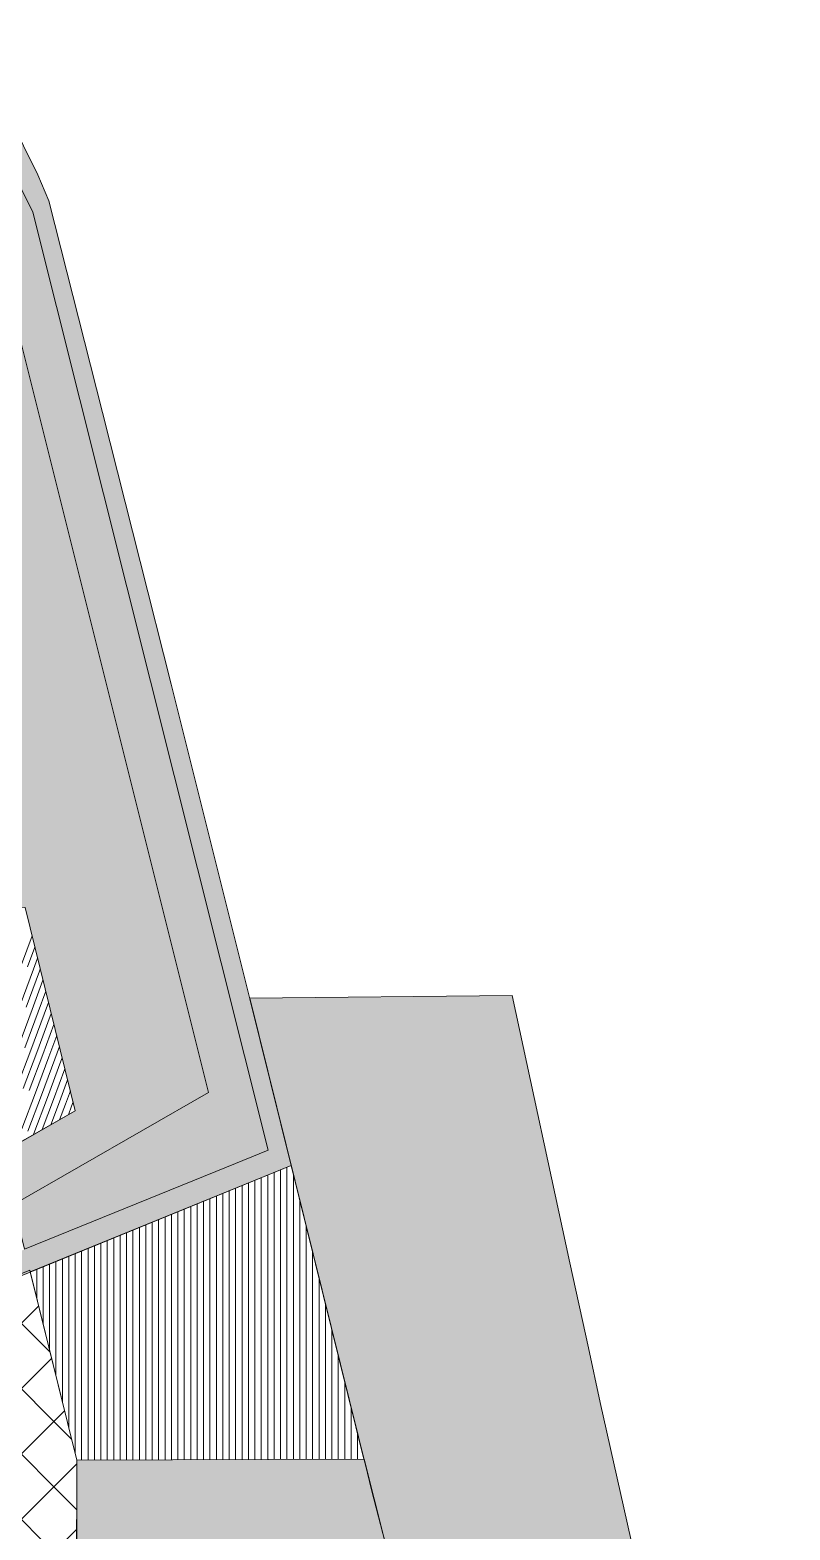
# Model space of a CAD drawing. Header units: millimetres. Extents: x -34838 to 729576, y -214038 to 121482.
# Drawn here: x 94989 to 114728, y 15270 to 54239 of the extents above; entities that cross this region are included whole.
import ezdxf

# ---------------------------------------------------------------- set-up
doc = ezdxf.new("R2010")
doc.units = ezdxf.units.MM
doc.header["$MEASUREMENT"] = 0
for name, color, linetype in [('_ ГП _90м басейн', 7, 'Continuous'), ('_ ГП _ОЗЕЛЕНЕННЯ.3Д', 7, 'Continuous'), ('_ ГП _ПРОЇЗДИ.3Д', 7, 'Continuous'), ('_ ГП _СПОРУДИ.3Д', 7, 'Continuous')]:
    doc.layers.add(name, color=color, linetype=linetype)
for name, color, linetype, lineweight, true_color in [('_ ГП _90м басейн_Ном._пера__114', 7, 'Continuous', 13, 0xb9b9b9), ('_ ГП _90м басейн_Ном._пера__255', 7, 'Continuous', 0, 0xaaaaaa), ('_ ГП _ОЗЕЛЕНЕННЯ.3Д_Ном._пера__231', 7, 'Continuous', 13, 0xcfdbc1), ('_ ГП _ОЗЕЛЕНЕННЯ.3Д_Ном._пера__255', 7, 'Continuous', 0, 0xaaaaaa), ('_ ГП _СПОРУДИ.3Д_Ном._пера__253', 7, 'Continuous', 13, 0xdadada)]:
    doc.layers.add(name, color=color, linetype=linetype, lineweight=lineweight, true_color=true_color)
for name, color, linetype, lineweight in [('_ ГП _ОЗЕЛЕНЕННЯ.3Д_Ном._пера__1', 7, 'Continuous', 13), ('_ ГП _ПРОЇЗДИ.3Д_Ном._пера__121', 255, 'Continuous', 0), ('_ ГП _СПОРУДИ.3Д_Ном._пера__1', 7, 'Continuous', 13)]:
    doc.layers.add(name, color=color, linetype=linetype, lineweight=lineweight)

# ---------------------------------------------------------------- blocks, each defined once
blk = doc.blocks.new('3D-сетка_2_4', base_point=(107508, 29158))
at = {"layer": '_ ГП _ПРОЇЗДИ.3Д', "linetype": 'Continuous', "lineweight": 0, "true_color": 0x000000}
blk.add_hatch(color=18, dxfattribs=at).paths.add_polyline_path([(107508, 29158), (100697, 29088), (103757, 16743), (103861, 16315), (105106, 11505), (102062, 11506), (104001, 2868), (107212, 2124), (107572, -594), (107861, -3673), (108036, -6981), (108020, -10449), (107415, -17906), (106632, -27596), (105093, -45395), (104416, -53229), (103905, -59275), (100770, -95903), (99430, -112443), (98738, -120225), (96171, -120040), (95503, -129000), (97842, -130520), (97109, -139271), (96169, -150499), (95102, -164419), (95481, -171063, 0.035103), (96169, -179757, 0.028636), (97796, -187720, 0.011258), (100714, -196948), (105890, -208843), (107045, -211440), (114728, -214038), (106626, -195409), (105431, -192098), (103407, -185922), (102132, -179795), (101406, -172410), (101117, -164049), (104477, -120890), (105932, -104409), (106088, -102662), (108840, -71300), (109156, -67351), (110146, -56232), (110781, -48199), (111508, -39851), (112550, -27883), (113226, -20592), (113604, -15645), (113921, -11078), (113995, -8670, 0.011518), (113957, -5123, 0.022182), (113606, -632), (112887, 4822), (109801, 18581), (109493, 20001), (109013, 22208)])
at = {"layer": '_ ГП _ПРОЇЗДИ.3Д_Ном._пера__121', "color": 255, "linetype": 'Continuous', "lineweight": 0, "flags": 128}
blk.add_lwpolyline([(113921, -11078), (113995, -8670, 0.011518), (113957, -5123, 0.022182), (113606, -632), (112887, 4822), (109801, 18581), (109493, 20001), (109013, 22208), (107508, 29158), (100697, 29088), (103757, 16743), (103861, 16315), (105106, 11505), (102062, 11506), (104001, 2868), (107212, 2124), (107572, -594), (107861, -3673), (108036, -6981), (108020, -10449)], format="xyb", dxfattribs=at)
blk = doc.blocks.new('*X41')
at = {"layer": '_ ГП _90м басейн_Ном._пера__114', "color": 9, "linetype": 'Continuous', "lineweight": 13, "true_color": 0xb9b9b9}
for p, q in [((94766, 29960), (95041, 30702)), ((94922, 29902), (95112, 30415)), ((95078, 29844), (95183, 30127)), ((94730, 28907), (95078, 29844)), ((94886, 28849), (95235, 29786)), ((94886, 28849), (95235, 29786)), ((95235, 29786), (95254, 29840)), ((95235, 29786), (95254, 29840)), ((95043, 28791), (95326, 29552)), ((95199, 28733), (95397, 29265)), ((95355, 28675), (95468, 28977)), ((94695, 27853), (95043, 28791)), ((94851, 27795), (95199, 28733)), ((95007, 27737), (95355, 28675)), ((95163, 27679), (95511, 28617)), ((95511, 28617), (95539, 28690)), ((95320, 27621), (95610, 28403)), ((95320, 27621), (95610, 28403)), ((95476, 27563), (95681, 28115)), ((94659, 26800), (95007, 27737)), ((94815, 26742), (95163, 27679)), ((95632, 27505), (95752, 27828)), ((94971, 26684), (95320, 27621)), ((94971, 26684), (95320, 27621)), ((95128, 26626), (95476, 27563)), ((95284, 26568), (95632, 27505)), ((95440, 26510), (95788, 27447)), ((95788, 27447), (95823, 27540)), ((95596, 26452), (95894, 27253)), ((95753, 26394), (95965, 26966)), ((95753, 26394), (95965, 26966)), ((94780, 25688), (95128, 26626)), ((94936, 25630), (95284, 26568)), ((95092, 25572), (95440, 26510)), ((95909, 26336), (96036, 26678)), ((95306, 25671), (95596, 26452)), ((95532, 25800), (95753, 26394)), ((95532, 25800), (95753, 26394)), ((95758, 25930), (95909, 26336)), ((95984, 26060), (96065, 26277)), ((96065, 26277), (96107, 26391)), ((95080, 25541), (95092, 25572))]:
    blk.add_line(p, q, dxfattribs=at)
blk = doc.blocks.new('3D-сетка_23_4', base_point=(96163, 26163))
at = {"layer": '_ ГП _90м басейн_Ном._пера__255', "color": 253, "linetype": 'Continuous', "lineweight": 0, "true_color": 0xaaaaaa, "flags": 128}
blk.add_lwpolyline([(96163, 26163), (94859, 31440), (77309, 31642, -0.119322), (75521, 26477), (83313, 21435), (88236, 23441), (89231, 21707), (94337, 24636), (94235, 25055)], format="xyb", close=True, dxfattribs=at)
at = {"layer": '_ ГП _90м басейн', "color": 253, "lineweight": 0, "true_color": 0xaaaaaa}
blk.add_blockref('*X41', (0, 0), dxfattribs=at)
blk = doc.blocks.new('*X45')
at = {"layer": '_ ГП _90м басейн_Ном._пера__114', "color": 9, "linetype": 'Continuous', "lineweight": 13, "true_color": 0xb9b9b9}
for p, q in [((101330, 23915), (101330, 24563)), ((101496, 23915), (101496, 24631)), ((101663, 23915), (101663, 24699)), ((100496, 23915), (100496, 24222)), ((100663, 23915), (100663, 24290)), ((100830, 23915), (100830, 24358)), ((100996, 23915), (100996, 24427)), ((100996, 23915), (100996, 24427)), ((101163, 23915), (101163, 24495)), ((101830, 23915), (101830, 24504)), ((101830, 23915), (101830, 24504)), ((99496, 22915), (99496, 23813)), ((99663, 22915), (99663, 23881)), ((99830, 23915), (99830, 23950)), ((99830, 22915), (99830, 23915)), ((99996, 23915), (99996, 24018)), ((99996, 22915), (99996, 23915)), ((100163, 23915), (100163, 24086)), ((100163, 23915), (100163, 24086)), ((100163, 22915), (100163, 23915)), ((100163, 22915), (100163, 23915)), ((100330, 23915), (100330, 24154)), ((100330, 22915), (100330, 23915)), ((100496, 22915), (100496, 23915)), ((100663, 22915), (100663, 23915)), ((100830, 22915), (100830, 23915)), ((100996, 22915), (100996, 23915)), ((100996, 22915), (100996, 23915)), ((101163, 22915), (101163, 23915)), ((101330, 22915), (101330, 23915)), ((101496, 22915), (101496, 23915)), ((101663, 22915), (101663, 23915)), ((101830, 22915), (101830, 23915)), ((101830, 22915), (101830, 23915)), ((101996, 22915), (101996, 23832)), ((98496, 22915), (98496, 23404)), ((98496, 22915), (98496, 23404)), ((98663, 22915), (98663, 23473)), ((98830, 22915), (98830, 23541)), ((98996, 22915), (98996, 23609)), ((99163, 22915), (99163, 23677)), ((99330, 22915), (99330, 23745)), ((99330, 22915), (99330, 23745)), ((97496, 22915), (97496, 22996)), ((97663, 22915), (97663, 23064)), ((97663, 22915), (97663, 23064)), ((97830, 22915), (97830, 23132)), ((97996, 22915), (97996, 23200)), ((98163, 22915), (98163, 23268)), ((98330, 22915), (98330, 23336)), ((102163, 22915), (102163, 23161)), ((96663, 21915), (96663, 22655)), ((96830, 21915), (96830, 22723)), ((96830, 21915), (96830, 22723)), ((96996, 21915), (96996, 22791)), ((97163, 21915), (97163, 22859)), ((97330, 22915), (97330, 22927)), ((97330, 21915), (97330, 22915)), ((97496, 21915), (97496, 22915)), ((97663, 21915), (97663, 22915)), ((97663, 21915), (97663, 22915)), ((97830, 21915), (97830, 22915)), ((97996, 21915), (97996, 22915)), ((98163, 21915), (98163, 22915)), ((98330, 21915), (98330, 22915)), ((98496, 21915), (98496, 22915)), ((98496, 21915), (98496, 22915)), ((98663, 21915), (98663, 22915)), ((98830, 21915), (98830, 22915)), ((98996, 21915), (98996, 22915)), ((99163, 21915), (99163, 22915)), ((99330, 21915), (99330, 22915)), ((99330, 21915), (99330, 22915)), ((99496, 21915), (99496, 22915)), ((99663, 21915), (99663, 22915)), ((99830, 21915), (99830, 22915)), ((99996, 21915), (99996, 22915)), ((100163, 21915), (100163, 22915)), ((100163, 21915), (100163, 22915)), ((100330, 21915), (100330, 22915)), ((100496, 21915), (100496, 22915)), ((100663, 21915), (100663, 22915)), ((100830, 21915), (100830, 22915)), ((100996, 21915), (100996, 22915)), ((100996, 21915), (100996, 22915)), ((101163, 21915), (101163, 22915)), ((101330, 21915), (101330, 22915)), ((101496, 21915), (101496, 22915)), ((101663, 21915), (101663, 22915)), ((101830, 21915), (101830, 22915)), ((101830, 21915), (101830, 22915)), ((101996, 21915), (101996, 22915)), ((102163, 21915), (102163, 22915)), ((95663, 21915), (95663, 22246)), ((95830, 21915), (95830, 22314)), ((95996, 21915), (95996, 22382)), ((95996, 21915), (95996, 22382)), ((96163, 21915), (96163, 22450)), ((96330, 21915), (96330, 22518)), ((96496, 21915), (96496, 22587)), ((102330, 21915), (102330, 22489)), ((94996, 21968), (94996, 21973)), ((95163, 21915), (95163, 22041)), ((95163, 21915), (95163, 22041)), ((95163, 21293), (95163, 21915)), ((95163, 21293), (95163, 21915)), ((95330, 21915), (95330, 22110)), ((95330, 20915), (95330, 21915)), ((95496, 21915), (95496, 22178)), ((95496, 20915), (95496, 21915)), ((95663, 20915), (95663, 21915)), ((95830, 20915), (95830, 21915)), ((95996, 20915), (95996, 21915)), ((95996, 20915), (95996, 21915)), ((96163, 20915), (96163, 21915)), ((96330, 20915), (96330, 21915)), ((96496, 20915), (96496, 21915)), ((96663, 20915), (96663, 21915)), ((96830, 20915), (96830, 21915)), ((96830, 20915), (96830, 21915)), ((96996, 20915), (96996, 21915)), ((97163, 20915), (97163, 21915)), ((97330, 20915), (97330, 21915)), ((97496, 20915), (97496, 21915)), ((97663, 20915), (97663, 21915)), ((97663, 20915), (97663, 21915)), ((97830, 20915), (97830, 21915)), ((97996, 20915), (97996, 21915)), ((98163, 20915), (98163, 21915)), ((98330, 20915), (98330, 21915)), ((98496, 20915), (98496, 21915)), ((98496, 20915), (98496, 21915)), ((98663, 20915), (98663, 21915)), ((98830, 20915), (98830, 21915)), ((98996, 20915), (98996, 21915)), ((99163, 20915), (99163, 21915)), ((99330, 20915), (99330, 21915)), ((99330, 20915), (99330, 21915)), ((99496, 20915), (99496, 21915)), ((99663, 20915), (99663, 21915)), ((99830, 20915), (99830, 21915)), ((99996, 20915), (99996, 21915)), ((100163, 20915), (100163, 21915)), ((100163, 20915), (100163, 21915)), ((100330, 20915), (100330, 21915)), ((100496, 20915), (100496, 21915)), ((100663, 20915), (100663, 21915)), ((100830, 20915), (100830, 21915)), ((100996, 20915), (100996, 21915)), ((100996, 20915), (100996, 21915)), ((101163, 20915), (101163, 21915)), ((101330, 20915), (101330, 21915)), ((101496, 20915), (101496, 21915)), ((101663, 20915), (101663, 21915)), ((101830, 20915), (101830, 21915)), ((101830, 20915), (101830, 21915)), ((101996, 20915), (101996, 21915)), ((102163, 20915), (102163, 21915)), ((102330, 20915), (102330, 21915)), ((102496, 20915), (102496, 21817)), ((102663, 20915), (102663, 21145)), ((102663, 20915), (102663, 21145)), ((95330, 20619), (95330, 20915)), ((95496, 19945), (95496, 20915)), ((95663, 19915), (95663, 20915)), ((95830, 19915), (95830, 20915)), ((95996, 19915), (95996, 20915)), ((95996, 19915), (95996, 20915)), ((96163, 19915), (96163, 20915)), ((96330, 19915), (96330, 20915)), ((96496, 19915), (96496, 20915)), ((96663, 19915), (96663, 20915)), ((96830, 19915), (96830, 20915)), ((96830, 19915), (96830, 20915)), ((96996, 19915), (96996, 20915)), ((97163, 19915), (97163, 20915)), ((97330, 19915), (97330, 20915)), ((97496, 19915), (97496, 20915)), ((97663, 19915), (97663, 20915)), ((97663, 19915), (97663, 20915)), ((97830, 19915), (97830, 20915)), ((97996, 19915), (97996, 20915)), ((98163, 19915), (98163, 20915)), ((98330, 19915), (98330, 20915)), ((98496, 19915), (98496, 20915)), ((98496, 19915), (98496, 20915)), ((98663, 19915), (98663, 20915)), ((98830, 19915), (98830, 20915)), ((98996, 19915), (98996, 20915)), ((99163, 19915), (99163, 20915)), ((99330, 19915), (99330, 20915)), ((99330, 19915), (99330, 20915)), ((99496, 19915), (99496, 20915)), ((99663, 19915), (99663, 20915)), ((99830, 19915), (99830, 20915)), ((99996, 19915), (99996, 20915)), ((100163, 19915), (100163, 20915)), ((100163, 19915), (100163, 20915)), ((100330, 19915), (100330, 20915)), ((100496, 19915), (100496, 20915)), ((100663, 19915), (100663, 20915)), ((100830, 19915), (100830, 20915)), ((100996, 19915), (100996, 20915)), ((100996, 19915), (100996, 20915)), ((101163, 19915), (101163, 20915)), ((101330, 19915), (101330, 20915)), ((101496, 19915), (101496, 20915)), ((101663, 19915), (101663, 20915)), ((101830, 19915), (101830, 20915)), ((101830, 19915), (101830, 20915)), ((101996, 19915), (101996, 20915)), ((102163, 19915), (102163, 20915)), ((102330, 19915), (102330, 20915)), ((102496, 19915), (102496, 20915)), ((102663, 19915), (102663, 20915)), ((102663, 19915), (102663, 20915)), ((102830, 19915), (102830, 20473)), ((95663, 19271), (95663, 19915)), ((95830, 18915), (95830, 19915)), ((95996, 18915), (95996, 19915)), ((95996, 18915), (95996, 19915)), ((96163, 18915), (96163, 19915)), ((96330, 18915), (96330, 19915)), ((96496, 18915), (96496, 19915)), ((96663, 18915), (96663, 19915)), ((96830, 18915), (96830, 19915)), ((96830, 18915), (96830, 19915)), ((96996, 18915), (96996, 19915)), ((97163, 18915), (97163, 19915)), ((97330, 18915), (97330, 19915)), ((97496, 18915), (97496, 19915)), ((97663, 18915), (97663, 19915)), ((97663, 18915), (97663, 19915)), ((97830, 18915), (97830, 19915)), ((97996, 18915), (97996, 19915)), ((98163, 18915), (98163, 19915)), ((98330, 18915), (98330, 19915)), ((98496, 18915), (98496, 19915)), ((98496, 18915), (98496, 19915)), ((98663, 18915), (98663, 19915)), ((98830, 18915), (98830, 19915)), ((98996, 18915), (98996, 19915)), ((99163, 18915), (99163, 19915)), ((99330, 18915), (99330, 19915)), ((99330, 18915), (99330, 19915)), ((99496, 18915), (99496, 19915)), ((99663, 18915), (99663, 19915)), ((99830, 18915), (99830, 19915)), ((99996, 18915), (99996, 19915)), ((100163, 18915), (100163, 19915)), ((100163, 18915), (100163, 19915)), ((100330, 18915), (100330, 19915)), ((100496, 18915), (100496, 19915)), ((100663, 18915), (100663, 19915)), ((100830, 18915), (100830, 19915)), ((100996, 18915), (100996, 19915)), ((100996, 18915), (100996, 19915)), ((101163, 18915), (101163, 19915)), ((101330, 18915), (101330, 19915)), ((101496, 18915), (101496, 19915)), ((101663, 18915), (101663, 19915)), ((101830, 18915), (101830, 19915)), ((101830, 18915), (101830, 19915)), ((101996, 18915), (101996, 19915)), ((102163, 18915), (102163, 19915)), ((102330, 18915), (102330, 19915)), ((102496, 18915), (102496, 19915)), ((102663, 18915), (102663, 19915)), ((102663, 18915), (102663, 19915)), ((102830, 18915), (102830, 19915)), ((102996, 18915), (102996, 19801)), ((103163, 18915), (103163, 19129)), ((95830, 18597), (95830, 18915)), ((95996, 17922), (95996, 18915)), ((95996, 17922), (95996, 18915)), ((96163, 17915), (96163, 18915)), ((96330, 17915), (96330, 18915)), ((96496, 17915), (96496, 18915)), ((96663, 17915), (96663, 18915)), ((96830, 17915), (96830, 18915)), ((96830, 17915), (96830, 18915)), ((96996, 17915), (96996, 18915)), ((97163, 17915), (97163, 18915)), ((97330, 17915), (97330, 18915)), ((97496, 17915), (97496, 18915)), ((97663, 17915), (97663, 18915)), ((97663, 17915), (97663, 18915)), ((97830, 17915), (97830, 18915)), ((97996, 17915), (97996, 18915)), ((98163, 17915), (98163, 18915)), ((98330, 17915), (98330, 18915)), ((98496, 17915), (98496, 18915)), ((98496, 17915), (98496, 18915)), ((98663, 17915), (98663, 18915)), ((98830, 17915), (98830, 18915)), ((98996, 17915), (98996, 18915)), ((99163, 17915), (99163, 18915)), ((99330, 17915), (99330, 18915)), ((99330, 17915), (99330, 18915)), ((99496, 17915), (99496, 18915)), ((99663, 17915), (99663, 18915)), ((99830, 17915), (99830, 18915)), ((99996, 17915), (99996, 18915)), ((100163, 17915), (100163, 18915)), ((100163, 17915), (100163, 18915)), ((100330, 17915), (100330, 18915)), ((100496, 17915), (100496, 18915)), ((100663, 17915), (100663, 18915)), ((100830, 17915), (100830, 18915)), ((100996, 17915), (100996, 18915)), ((100996, 17915), (100996, 18915)), ((101163, 17915), (101163, 18915)), ((101330, 17915), (101330, 18915)), ((101496, 17915), (101496, 18915)), ((101663, 17915), (101663, 18915)), ((101830, 17915), (101830, 18915)), ((101830, 17915), (101830, 18915)), ((101996, 17915), (101996, 18915)), ((102163, 17915), (102163, 18915)), ((102330, 17915), (102330, 18915)), ((102496, 17915), (102496, 18915)), ((102663, 17915), (102663, 18915)), ((102663, 17915), (102663, 18915)), ((102830, 17915), (102830, 18915)), ((102996, 17915), (102996, 18915)), ((103163, 17915), (103163, 18915)), ((103330, 17915), (103330, 18457)), ((96163, 17248), (96163, 17915)), ((96330, 17088), (96330, 17915)), ((96496, 17088), (96496, 17915)), ((96663, 17089), (96663, 17915)), ((96830, 17089), (96830, 17915)), ((96830, 17089), (96830, 17915)), ((96996, 17090), (96996, 17915)), ((97163, 17090), (97163, 17915)), ((97330, 17091), (97330, 17915)), ((97496, 17091), (97496, 17915)), ((97663, 17092), (97663, 17915)), ((97663, 17092), (97663, 17915)), ((97830, 17092), (97830, 17915)), ((97996, 17092), (97996, 17915)), ((98163, 17093), (98163, 17915)), ((98330, 17093), (98330, 17915)), ((98496, 17094), (98496, 17915)), ((98496, 17094), (98496, 17915)), ((98663, 17094), (98663, 17915)), ((98830, 17095), (98830, 17915)), ((98996, 17095), (98996, 17915)), ((99163, 17096), (99163, 17915)), ((99330, 17096), (99330, 17915)), ((99330, 17096), (99330, 17915)), ((99496, 17097), (99496, 17915)), ((99663, 17097), (99663, 17915)), ((99830, 17097), (99830, 17915)), ((99996, 17098), (99996, 17915)), ((100163, 17098), (100163, 17915)), ((100163, 17098), (100163, 17915)), ((100330, 17099), (100330, 17915)), ((100496, 17099), (100496, 17915)), ((100663, 17100), (100663, 17915)), ((100830, 17100), (100830, 17915)), ((100996, 17101), (100996, 17915)), ((100996, 17101), (100996, 17915)), ((101163, 17101), (101163, 17915)), ((101330, 17102), (101330, 17915)), ((101496, 17102), (101496, 17915)), ((101663, 17102), (101663, 17915)), ((101830, 17103), (101830, 17915)), ((101830, 17103), (101830, 17915)), ((101996, 17103), (101996, 17915)), ((102163, 17104), (102163, 17915)), ((102330, 17104), (102330, 17915)), ((102496, 17105), (102496, 17915)), ((102663, 17105), (102663, 17915)), ((102663, 17105), (102663, 17915)), ((102830, 17106), (102830, 17915)), ((102996, 17106), (102996, 17915)), ((103163, 17107), (103163, 17915)), ((103330, 17107), (103330, 17915)), ((103496, 17107), (103496, 17785)), ((103496, 17107), (103496, 17785)), ((103663, 17108), (103663, 17113))]:
    blk.add_line(p, q, dxfattribs=at)
blk = doc.blocks.new('3D-сетка_25_4', base_point=(101771, 24743))
at = {"layer": '_ ГП _90м басейн_Ном._пера__255', "color": 253, "linetype": 'Continuous', "lineweight": 0, "true_color": 0xaaaaaa, "flags": 128}
blk.add_lwpolyline([(101771, 24743), (94995, 21973), (96203, 17088), (103664, 17108)], close=True, dxfattribs=at)
at = {"layer": '_ ГП _90м басейн', "color": 253, "lineweight": 0, "true_color": 0xaaaaaa}
blk.add_blockref('*X45', (0, 0), dxfattribs=at)
blk = doc.blocks.new('3D-сетка_28_4', base_point=(18511, 102144))
at = {"layer": '_ ГП _ОЗЕЛЕНЕННЯ.3Д_Ном._пера__231', "linetype": 'Continuous', "lineweight": 0, "true_color": 0x7c8373}
blk.add_hatch(color=8, dxfattribs=at).paths.add_polyline_path([(18511, 102144), (32176, 99356), (32777, 102133), (38339, 98909), (38107, 98143), (41707, 96057), (42933, 99724), (57004, 95039), (54799, 88385), (66883, 81470), (66652, 73238), (81463, 64652), (82125, 63322), (81854, 62743), (89127, 48106), (89818, 46715), (91316, 47709), (91592, 46559), (89925, 45540), (90302, 44041), (93163, 32469), (77339, 32030), (77309, 31642), (94859, 31440), (96163, 26163), (94235, 25055), (94337, 24636), (93698, 24270), (93812, 23990), (93551, 23841), (93664, 23563), (94187, 23859), (94301, 23578), (94561, 23728), (94850, 22561), (94394, 22376), (94507, 22098), (94326, 22024), (94439, 21746), (94995, 21972), (101771, 24743), (100702, 29065), (98651, 37246), (97849, 40431), (96873, 44300), (95480, 49804), (95190, 50477), (91449, 58040), (87509, 65969), (80026, 81028), (79018, 83014, -0.058401), (76228, 90820), (73212, 105082, 0.044749), (70748, 112333), (66846, 121482), (18029, 115801), (18213, 110575)])
at = {"layer": '_ ГП _ОЗЕЛЕНЕННЯ.3Д_Ном._пера__255', "color": 253, "linetype": 'Continuous', "lineweight": 0, "true_color": 0xaaaaaa, "flags": 128}
for points in [[(94859, 31440), (96163, 26163), (94235, 25055)], [(94439, 21746), (94995, 21972), (101771, 24743), (100702, 29065), (98651, 37246), (97849, 40431), (96873, 44300), (95480, 49804), (95190, 50477), (91449, 58040)]]:
    blk.add_lwpolyline(points, dxfattribs=at)
blk = doc.blocks.new('3D-сетка_31_4', base_point=(104437, 14056))
at = {"layer": '_ ГП _ОЗЕЛЕНЕННЯ.3Д_Ном._пера__231', "linetype": 'Continuous', "lineweight": 0, "true_color": 0x7c8373}
blk.add_hatch(color=8, dxfattribs=at).paths.add_polyline_path([(104437, 14056), (103667, 17109), (96203, 17088), (96197, 14018)])
at = {"layer": '_ ГП _ОЗЕЛЕНЕННЯ.3Д_Ном._пера__255', "color": 253, "linetype": 'Continuous', "lineweight": 0, "true_color": 0xaaaaaa, "flags": 128}
blk.add_lwpolyline([(104437, 14056), (103667, 17109), (96203, 17088), (96197, 14018)], close=True, dxfattribs=at)
blk = doc.blocks.new('Перекрытие_2_4', base_point=(-3125, 12148))
at = {"layer": '_ ГП _СПОРУДИ.3Д_Ном._пера__253', "linetype": 'Continuous', "lineweight": 13, "true_color": 0xdadada}
h = blk.add_hatch(dxfattribs=at)
h.set_pattern_fill('Г___ТРОТУАРИ_М500_0004', color=254, style=0, pattern_type=2)
h.set_pattern_definition([(45, (-275, 12150), (-848.528, 848.528), []), (315, (-275, 12150), (848.528, 848.528), [])])
h.paths.add_polyline_path([(-3125, 12148), (-3125, 10008), (-2650, 9430), (-2650, 9150), (-75, 9150), (-75, 12150), (70932, 12150), (96193, 12150), (96203, 17088), (94983, 22022), (80176, 15996), (78930, 17528), (76339, 16080), (47497, 16080), (47497, 16180), (42497, 16180), (42497, 16080), (32905, 16080), (30405, 16080), (-1129, 16080), (-3125, 16080), (-3125, 12148)])
at = {"layer": '_ ГП _СПОРУДИ.3Д_Ном._пера__1', "color": 7, "linetype": 'Continuous', "lineweight": 13, "flags": 128}
blk.add_lwpolyline([(-3125, 12148), (-3125, 10008), (-2650, 9430), (-2650, 9150), (-75, 9150), (-75, 12150), (70932, 12150), (96193, 12150), (96203, 17088), (94983, 22022), (80176, 15996), (78930, 17528), (76339, 16080), (47497, 16080), (47497, 16180), (42497, 16180), (42497, 16080), (32905, 16080), (30405, 16080), (-1129, 16080), (-3125, 16080), (-3125, 12148)], close=True, dxfattribs=at)
blk = doc.blocks.new('Перекрытие_3_4', base_point=(84142, 71630))
at = {"layer": '_ ГП _ОЗЕЛЕНЕННЯ.3Д', "linetype": 'Continuous', "lineweight": 13}
blk.add_hatch(color=8, dxfattribs=at).paths.add_polyline_path([(84142, 71630), (83563, 70254), (93996, 49117), (99625, 26632), (94561, 23728), (94848, 22567), (100095, 24695), (101173, 25134), (95061, 49509)])
at = {"layer": '_ ГП _ОЗЕЛЕНЕННЯ.3Д_Ном._пера__1', "color": 7, "linetype": 'Continuous', "lineweight": 13, "flags": 128}
blk.add_lwpolyline([(84142, 71630), (95061, 49509), (101173, 25134), (100095, 24695), (94848, 22567), (94561, 23728), (99625, 26632), (93996, 49117), (83563, 70254)], close=True, dxfattribs=at)

msp = doc.modelspace()

# ---------------------------------------------------------------- block references
at = {"layer": '_ ГП _90м басейн', "color": 253, "lineweight": 0, "true_color": 0xaaaaaa}
for name, p in [('3D-сетка_23_4', (96163.5, 26162.8)), ('3D-сетка_25_4', (101770.5, 24743.1))]:
    msp.add_blockref(name, p, dxfattribs=at)
at = {"layer": '_ ГП _ОЗЕЛЕНЕННЯ.3Д', "color": 253, "lineweight": 0, "true_color": 0xaaaaaa}
for name, p in [('3D-сетка_28_4', (18511.2, 102144.4)), ('3D-сетка_31_4', (104437.3, 14055.7))]:
    msp.add_blockref(name, p, dxfattribs=at)
at = {"layer": '_ ГП _ОЗЕЛЕНЕННЯ.3Д', "color": 7, "linetype": 'Continuous', "lineweight": 13}
msp.add_blockref('Перекрытие_3_4', (84142.2, 71630.3), dxfattribs=at)
at = {"layer": '_ ГП _ПРОЇЗДИ.3Д', "color": 255, "lineweight": 0}
msp.add_blockref('3D-сетка_2_4', (107508.2, 29158.4), dxfattribs=at)
at = {"layer": '_ ГП _СПОРУДИ.3Д', "color": 7, "linetype": 'Continuous', "lineweight": 13}
msp.add_blockref('Перекрытие_2_4', (-3125, 12148.1), dxfattribs=at)

doc.saveas('drawing.dxf')
